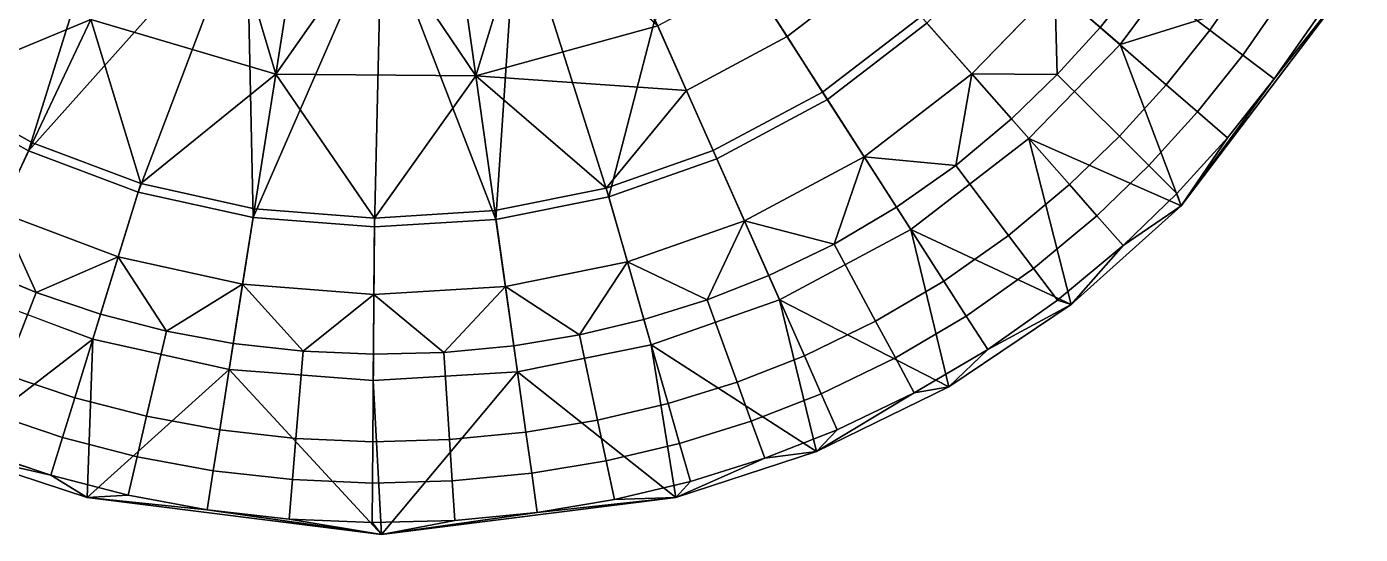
# Model space of a CAD drawing. Header units: inches. Extents: x -336 to -192, y -475 to -71.
# Drawn here: x -293.457 to -290.71, y -184.401 to -183.355 of the extents above; entities that cross this region are included whole.
import ezdxf

# ---------------------------------------------------------------- set-up
doc = ezdxf.new("R2010")
doc.units = ezdxf.units.IN
doc.layers.add('GLASS', color=7, linetype='Continuous')

msp = doc.modelspace()

# ---------------------------------------------------------------- linework, layer by layer
at = {"layer": 'GLASS', "color": 7}
for points in [[(-293.4828, -182.8308, 25.2), (-293.2631, -183.0022, 25.2), (-293.6648, -183.4917, 28.1975)], [(-293.4535, -183.6104, 28.1975), (-293.6648, -183.4917, 28.1975), (-293.2631, -183.0022, 25.2)], [(-293.2631, -183.0022, 25.2), (-293.0048, -183.1068, 25.2), (-293.4535, -183.6104, 28.1975)], [(-293.3255, -183.3397, 29.1905), (-293.6569, -183.1184, 29.1905), (-293.6547, -183.4764, 29.9777)], [(-293.2275, -183.6955, 28.1975), (-293.4535, -183.6104, 28.1975), (-293.0048, -183.1068, 25.2)], [(-293.3255, -183.3397, 29.1905), (-292.9442, -183.4529, 29.1905), (-293.0464, -183.1089, 28.3872)], [(-292.9907, -183.7478, 28.1975), (-293.2275, -183.6955, 28.1975), (-293.0048, -183.1068, 25.2)], [(-292.9442, -183.4529, 29.1905), (-292.8952, -183.1423, 28.3872), (-293.0464, -183.1089, 28.3872)], [(-293.0048, -183.1068, 25.2), (-292.7263, -183.1417, 25.2), (-292.9907, -183.7478, 28.1975)], [(-292.7263, -183.1417, 25.2), (-292.4479, -183.1068, 25.2), (-292.4906, -183.7518, 28.1975)], [(-292.4275, -183.115, 28.3872), (-292.5758, -183.1449, 28.3872), (-292.5321, -183.4562, 29.1905)], [(-292.5321, -183.4562, 29.1905), (-292.1573, -183.3532, 29.1905), (-292.4275, -183.115, 28.3872)], [(-292.2584, -183.705, 28.1975), (-292.4906, -183.7518, 28.1975), (-292.4479, -183.1068, 25.2)], [(-292.4479, -183.1068, 25.2), (-292.1632, -183.34, 26.6987), (-292.2584, -183.705, 28.1975)], [(-292.7408, -183.7673, 28.1975), (-292.9907, -183.7478, 28.1975), (-292.7263, -183.1417, 25.2)], [(-292.7356, -183.1547, 28.3872), (-292.8952, -183.1423, 28.3872), (-292.9442, -183.4529, 29.1905)], [(-292.9442, -183.4529, 29.1905), (-292.5321, -183.4562, 29.1905), (-292.7356, -183.1547, 28.3872)], [(-292.4906, -183.7518, 28.1975), (-292.7408, -183.7673, 28.1975), (-292.7263, -183.1417, 25.2)], [(-292.5321, -183.4562, 29.1905), (-292.5758, -183.1449, 28.3872), (-292.7356, -183.1547, 28.3872)], [(-291.2051, -183.3917, 29.7148), (-291.0435, -183.1746, 29.7148), (-290.7102, -183.2366, 31.2321)], [(-290.7102, -183.2366, 31.2321), (-291.0791, -183.7238, 31.2321), (-291.2051, -183.3917, 29.7148)], [(-291.0791, -183.7238, 31.2321), (-290.7102, -183.2366, 31.2321), (-290.8874, -183.4623, 31.3697)], [(-290.7987, -183.3349, 31.3697), (-290.8874, -183.4623, 31.3697), (-290.7102, -183.2366, 31.2321)], [(-291.3392, -183.2754, 30.4371), (-291.2461, -183.3562, 30.7954), (-291.1641, -183.2532, 30.7954)], [(-291.3392, -183.2754, 30.4371), (-291.5104, -183.4521, 30.4371), (-291.3344, -183.4536, 30.7954)], [(-291.3344, -183.4536, 30.7954), (-291.2461, -183.3562, 30.7954), (-291.3392, -183.2754, 30.4371)], [(-293.6547, -183.4764, 29.9777), (-293.4457, -183.5939, 29.9777), (-293.3255, -183.3397, 29.1905)], [(-293.3255, -183.3397, 29.1905), (-293.4457, -183.5939, 29.9777), (-293.2221, -183.6781, 29.9777)], [(-292.9442, -183.4529, 29.1905), (-293.3255, -183.3397, 29.1905), (-293.2221, -183.6781, 29.9777)], [(-292.0358, -183.6269, 28.1975), (-292.2584, -183.705, 28.1975), (-292.1632, -183.34, 26.6987)], [(-292.0983, -183.4862, 29.5919), (-292.1573, -183.3532, 29.1905), (-292.5321, -183.4562, 29.1905)], [(-291.3929, -183.5854, 29.7148), (-291.2051, -183.3917, 29.7148), (-291.0791, -183.7238, 31.2321)], [(-293.2221, -183.6781, 29.9777), (-292.9879, -183.7298, 29.9777), (-292.9442, -183.4529, 29.1905)], [(-292.9442, -183.4529, 29.1905), (-292.9879, -183.7298, 29.9777), (-292.7407, -183.749, 29.9777)], [(-292.5321, -183.4562, 29.1905), (-292.9442, -183.4529, 29.1905), (-292.7407, -183.749, 29.9777)], [(-292.7407, -183.749, 29.9777), (-292.4931, -183.7337, 29.9777), (-292.5321, -183.4562, 29.1905)], [(-292.5321, -183.4562, 29.1905), (-292.4931, -183.7337, 29.9777), (-292.2634, -183.6874, 29.9777)], [(-292.2634, -183.6874, 29.9777), (-292.0983, -183.4862, 29.5919), (-292.5321, -183.4562, 29.1905)], [(-291.5104, -183.4521, 30.4371), (-291.7324, -183.6228, 30.4371), (-291.5437, -183.6406, 30.7954)], [(-291.5437, -183.6406, 30.7954), (-291.4288, -183.5447, 30.7954), (-291.5104, -183.4521, 30.4371)], [(-291.5104, -183.4521, 30.4371), (-291.4288, -183.5447, 30.7954), (-291.3344, -183.4536, 30.7954)], [(-290.8874, -183.4623, 31.3697), (-290.9839, -183.5836, 31.3697), (-291.0791, -183.7238, 31.2321)], [(-292.2634, -183.6874, 29.9777), (-292.0432, -183.6101, 29.9777), (-292.0983, -183.4862, 29.5919)], [(-291.6364, -183.7726, 29.7148), (-291.3929, -183.5854, 29.7148), (-291.306, -183.927, 31.2321)], [(-291.0791, -183.7238, 31.2321), (-291.306, -183.927, 31.2321), (-291.3929, -183.5854, 29.7148)], [(-290.9839, -183.5836, 31.3697), (-291.0878, -183.6982, 31.3697), (-291.0791, -183.7238, 31.2321)], [(-291.7324, -183.6228, 30.4371), (-291.979, -183.7547, 30.4371), (-291.7943, -183.8027, 30.7954)], [(-291.7943, -183.8027, 30.7954), (-291.6657, -183.7269, 30.7954), (-291.7324, -183.6228, 30.4371)], [(-291.7324, -183.6228, 30.4371), (-291.6657, -183.7269, 30.7954), (-291.5437, -183.6406, 30.7954)], [(-291.0878, -183.6982, 31.3697), (-291.1989, -183.8054, 31.3697), (-291.0791, -183.7238, 31.2321)], [(-291.306, -183.927, 31.2321), (-291.0791, -183.7238, 31.2321), (-291.1989, -183.8054, 31.3697)], [(-293.5134, -183.7369, 30.4371), (-293.5662, -183.8487, 30.7954), (-293.4376, -183.9026, 30.7954)], [(-293.2688, -183.829, 30.4371), (-293.5134, -183.7369, 30.4371), (-293.4376, -183.9026, 30.7954)], [(-291.979, -183.7547, 30.4371), (-292.2199, -183.8393, 30.4371), (-292.0556, -183.9173, 30.7954)], [(-292.0556, -183.9173, 30.7954), (-291.9288, -183.8677, 30.7954), (-291.979, -183.7547, 30.4371)], [(-291.979, -183.7547, 30.4371), (-291.9288, -183.8677, 30.7954), (-291.7943, -183.8027, 30.7954)], [(-291.9067, -183.9173, 29.7148), (-291.6364, -183.7726, 29.7148), (-291.5575, -184.097, 31.2321)], [(-291.306, -183.927, 31.2321), (-291.5575, -184.097, 31.2321), (-291.6364, -183.7726, 29.7148)], [(-291.1989, -183.8054, 31.3697), (-291.3342, -183.9183, 31.3697), (-291.306, -183.927, 31.2321)], [(-293.4376, -183.9026, 30.7954), (-293.3052, -183.947, 30.7954), (-293.2688, -183.829, 30.4371)], [(-293.2688, -183.829, 30.4371), (-293.3052, -183.947, 30.7954), (-293.1696, -183.9819, 30.7954)], [(-293.0125, -183.8856, 30.4371), (-293.2688, -183.829, 30.4371), (-293.1696, -183.9819, 30.7954)], [(-292.2199, -183.8393, 30.4371), (-292.4712, -183.89, 30.4371), (-292.3189, -183.9895, 30.7954)], [(-292.3189, -183.9895, 30.7954), (-292.1859, -183.9579, 30.7954), (-292.2199, -183.8393, 30.4371)], [(-292.2199, -183.8393, 30.4371), (-292.1859, -183.9579, 30.7954), (-292.0556, -183.9173, 30.7954)], [(-293.5894, -183.8978, 29.7148), (-293.3212, -183.9988, 29.7148), (-293.6221, -184.2299, 31.2321)], [(-293.1696, -183.9819, 30.7954), (-293.0317, -184.0073, 30.7954), (-293.0125, -183.8856, 30.4371)], [(-293.0125, -183.8856, 30.4371), (-293.0317, -184.0073, 30.7954), (-292.8878, -184.0236, 30.7954)], [(-292.742, -183.9067, 30.4371), (-293.0125, -183.8856, 30.4371), (-292.8878, -184.0236, 30.7954)], [(-292.4712, -183.89, 30.4371), (-292.742, -183.9067, 30.4371), (-292.5982, -184.0259, 30.7954)], [(-292.5982, -184.0259, 30.7954), (-292.454, -184.012, 30.7954), (-292.4712, -183.89, 30.4371)], [(-292.4712, -183.89, 30.4371), (-292.454, -184.012, 30.7954), (-292.3189, -183.9895, 30.7954)], [(-292.8878, -184.0236, 30.7954), (-292.7431, -184.0298, 30.7954), (-292.742, -183.9067, 30.4371)], [(-292.742, -183.9067, 30.4371), (-292.7431, -184.0298, 30.7954), (-292.5982, -184.0259, 30.7954)], [(-292.1709, -184.01, 29.7148), (-291.9067, -183.9173, 29.7148), (-291.8306, -184.2299, 31.2321)], [(-291.5575, -184.097, 31.2321), (-291.8306, -184.2299, 31.2321), (-291.9067, -183.9173, 29.7148)], [(-291.3342, -183.9183, 31.3697), (-291.4778, -184.0199, 31.3697), (-291.306, -183.927, 31.2321)], [(-291.5575, -184.097, 31.2321), (-291.306, -183.927, 31.2321), (-291.4778, -184.0199, 31.3697)], [(-293.3326, -184.3248, 31.2321), (-293.6221, -184.2299, 31.2321), (-293.3212, -183.9988, 29.7148)], [(-293.3212, -183.9988, 29.7148), (-293.0401, -184.0608, 29.7148), (-293.3326, -184.3248, 31.2321)], [(-292.4465, -184.0656, 29.7148), (-292.1709, -184.01, 29.7148), (-292.12, -184.3248, 31.2321)], [(-291.8306, -184.2299, 31.2321), (-292.12, -184.3248, 31.2321), (-292.1709, -184.01, 29.7148)], [(-291.4778, -184.0199, 31.3697), (-291.6292, -184.1092, 31.3697), (-291.5575, -184.097, 31.2321)], [(-292.7263, -184.4007, 31.2321), (-293.3326, -184.3248, 31.2321), (-293.0401, -184.0608, 29.7148)], [(-293.0401, -184.0608, 29.7148), (-292.7435, -184.0839, 29.7148), (-292.7263, -184.4007, 31.2321)], [(-292.7435, -184.0839, 29.7148), (-292.4465, -184.0656, 29.7148), (-292.7263, -184.4007, 31.2321)], [(-292.12, -184.3248, 31.2321), (-292.7263, -184.4007, 31.2321), (-292.4465, -184.0656, 29.7148)], [(-291.8306, -184.2299, 31.2321), (-291.5575, -184.097, 31.2321), (-291.6292, -184.1092, 31.3697)], [(-291.6292, -184.1092, 31.3697), (-291.7875, -184.1856, 31.3697), (-291.8306, -184.2299, 31.2321)], [(-291.7875, -184.1856, 31.3697), (-291.9368, -184.2441, 31.3697), (-291.8306, -184.2299, 31.2321)], [(-293.4077, -184.279, 31.3697), (-293.5636, -184.2267, 31.3697), (-293.6221, -184.2299, 31.2321)], [(-293.6221, -184.2299, 31.2321), (-293.3326, -184.3248, 31.2321), (-293.4077, -184.279, 31.3697)], [(-292.12, -184.3248, 31.2321), (-291.8306, -184.2299, 31.2321), (-291.9368, -184.2441, 31.3697)], [(-291.9368, -184.2441, 31.3697), (-292.0901, -184.2919, 31.3697), (-292.12, -184.3248, 31.2321)], [(-293.2481, -184.3201, 31.3697), (-293.4077, -184.279, 31.3697), (-293.3326, -184.3248, 31.2321)], [(-292.0901, -184.2919, 31.3697), (-292.2468, -184.329, 31.3697), (-292.12, -184.3248, 31.2321)], [(-293.0858, -184.35, 31.3697), (-293.2481, -184.3201, 31.3697), (-293.3326, -184.3248, 31.2321)], [(-293.3326, -184.3248, 31.2321), (-292.7263, -184.4007, 31.2321), (-293.0858, -184.35, 31.3697)], [(-292.7263, -184.4007, 31.2321), (-292.12, -184.3248, 31.2321), (-292.4058, -184.3555, 31.3697)], [(-292.2468, -184.329, 31.3697), (-292.4058, -184.3555, 31.3697), (-292.12, -184.3248, 31.2321)], [(-292.9164, -184.3692, 31.3697), (-293.0858, -184.35, 31.3697), (-292.7263, -184.4007, 31.2321)], [(-292.4058, -184.3555, 31.3697), (-292.5755, -184.3719, 31.3697), (-292.7263, -184.4007, 31.2321)], [(-292.746, -184.3765, 31.3697), (-292.9164, -184.3692, 31.3697), (-292.7263, -184.4007, 31.2321)], [(-292.5755, -184.3719, 31.3697), (-292.746, -184.3765, 31.3697), (-292.7263, -184.4007, 31.2321)]]:
    msp.add_3dface(points, dxfattribs=at)
for points, invisible_edges in [([(-291.8006, -183.1228, 29.1905), (-291.9697, -183.2528, 29.1905), (-291.8911, -183.3753, 29.5919)], 12), ([(-291.8006, -183.1228, 29.1905), (-291.8911, -183.3753, 29.5919), (-291.7045, -183.2319, 29.5919)], 1), ([(-291.0888, -183.145, 30.7954), (-291.1641, -183.2532, 30.7954), (-291.0204, -183.3618, 31.2738)], 12), ([(-291.0888, -183.145, 30.7954), (-291.0204, -183.3618, 31.2738), (-290.9381, -183.2436, 31.2738)], 1), ([(-291.4584, -183.1721, 29.9777), (-291.6149, -183.3335, 29.9777), (-291.5104, -183.4521, 30.4371)], 12), ([(-291.4584, -183.1721, 29.9777), (-291.5104, -183.4521, 30.4371), (-291.3392, -183.2754, 30.4371)], 1), ([(-291.0435, -183.1746, 29.7148), (-291.2051, -183.3917, 29.7148), (-291.4446, -183.184, 28.1975)], 12), ([(-291.2051, -183.3917, 29.7148), (-291.6028, -183.3472, 28.1975), (-291.4446, -183.184, 28.1975)], 1), ([(-291.7045, -183.2319, 29.5919), (-291.8911, -183.3753, 29.5919), (-291.8179, -183.4895, 29.9777)], 12), ([(-291.7045, -183.2319, 29.5919), (-291.8179, -183.4895, 29.9777), (-291.6149, -183.3335, 29.9777)], 1), ([(-291.808, -183.5049, 28.1975), (-292.1632, -183.34, 26.6987), (-291.9775, -183.2406, 26.6987)], 1), ([(-291.9697, -183.2528, 29.1905), (-292.1573, -183.3532, 29.1905), (-292.0983, -183.4862, 29.5919)], 12), ([(-291.9697, -183.2528, 29.1905), (-292.0983, -183.4862, 29.5919), (-291.8911, -183.3753, 29.5919)], 1), ([(-291.6028, -183.3472, 28.1975), (-291.808, -183.5049, 28.1975), (-291.9775, -183.2406, 26.6987)], 12), ([(-291.1641, -183.2532, 30.7954), (-291.2461, -183.3562, 30.7954), (-291.1099, -183.4743, 31.2738)], 12), ([(-291.1641, -183.2532, 30.7954), (-291.1099, -183.4743, 31.2738), (-291.0204, -183.3618, 31.2738)], 1), ([(-290.9381, -183.2436, 31.2738), (-291.0204, -183.3618, 31.2738), (-290.9523, -183.4132, 31.3763)], 12), ([(-290.9381, -183.2436, 31.2738), (-290.9523, -183.4132, 31.3763), (-290.8668, -183.2903, 31.3763)], 1), ([(-290.8668, -183.2903, 31.3763), (-290.9523, -183.4132, 31.3763), (-290.8874, -183.4623, 31.3697)], 12), ([(-290.8668, -183.2903, 31.3763), (-290.8874, -183.4623, 31.3697), (-290.7987, -183.3349, 31.3697)], 1), ([(-291.808, -183.5049, 28.1975), (-292.0358, -183.6269, 28.1975), (-292.1632, -183.34, 26.6987)], 12), ([(-291.6149, -183.3335, 29.9777), (-291.8179, -183.4895, 29.9777), (-291.7324, -183.6228, 30.4371)], 12), ([(-291.3929, -183.5854, 29.7148), (-291.808, -183.5049, 28.1975), (-291.6028, -183.3472, 28.1975)], 1), ([(-291.6149, -183.3335, 29.9777), (-291.7324, -183.6228, 30.4371), (-291.5104, -183.4521, 30.4371)], 1), ([(-291.2051, -183.3917, 29.7148), (-291.3929, -183.5854, 29.7148), (-291.6028, -183.3472, 28.1975)], 12), ([(-291.8911, -183.3753, 29.5919), (-292.0983, -183.4862, 29.5919), (-292.0432, -183.6101, 29.9777)], 12), ([(-291.8911, -183.3753, 29.5919), (-292.0432, -183.6101, 29.9777), (-291.8179, -183.4895, 29.9777)], 1), ([(-291.2461, -183.3562, 30.7954), (-291.3344, -183.4536, 30.7954), (-291.2064, -183.5806, 31.2738)], 12), ([(-291.2461, -183.3562, 30.7954), (-291.2064, -183.5806, 31.2738), (-291.1099, -183.4743, 31.2738)], 1), ([(-291.0204, -183.3618, 31.2738), (-291.1099, -183.4743, 31.2738), (-291.0454, -183.5302, 31.3763)], 12), ([(-291.0204, -183.3618, 31.2738), (-291.0454, -183.5302, 31.3763), (-290.9523, -183.4132, 31.3763)], 1), ([(-290.9523, -183.4132, 31.3763), (-291.0454, -183.5302, 31.3763), (-290.9839, -183.5836, 31.3697)], 12), ([(-290.9523, -183.4132, 31.3763), (-290.9839, -183.5836, 31.3697), (-290.8874, -183.4623, 31.3697)], 1), ([(-291.3344, -183.4536, 30.7954), (-291.4288, -183.5447, 30.7954), (-291.3094, -183.6801, 31.2738)], 12), ([(-291.3344, -183.4536, 30.7954), (-291.3094, -183.6801, 31.2738), (-291.2064, -183.5806, 31.2738)], 1), ([(-293.4457, -183.5939, 29.9777), (-293.6547, -183.4764, 29.9777), (-293.742, -183.6084, 30.4371)], 12), ([(-291.1099, -183.4743, 31.2738), (-291.2064, -183.5806, 31.2738), (-291.1457, -183.6407, 31.3763)], 12), ([(-291.1099, -183.4743, 31.2738), (-291.1457, -183.6407, 31.3763), (-291.0454, -183.5302, 31.3763)], 1), ([(-293.5894, -183.8978, 29.7148), (-293.6648, -183.4917, 28.1975), (-293.4535, -183.6104, 28.1975)], 1), ([(-291.8179, -183.4895, 29.9777), (-292.0432, -183.6101, 29.9777), (-291.979, -183.7547, 30.4371)], 12), ([(-291.6364, -183.7726, 29.7148), (-292.0358, -183.6269, 28.1975), (-291.808, -183.5049, 28.1975)], 1), ([(-291.8179, -183.4895, 29.9777), (-291.979, -183.7547, 30.4371), (-291.7324, -183.6228, 30.4371)], 1), ([(-291.3929, -183.5854, 29.7148), (-291.6364, -183.7726, 29.7148), (-291.808, -183.5049, 28.1975)], 12), ([(-291.0454, -183.5302, 31.3763), (-291.1457, -183.6407, 31.3763), (-291.0878, -183.6982, 31.3697)], 12), ([(-291.0454, -183.5302, 31.3763), (-291.0878, -183.6982, 31.3697), (-290.9839, -183.5836, 31.3697)], 1), ([(-291.4288, -183.5447, 30.7954), (-291.5437, -183.6406, 30.7954), (-291.435, -183.7848, 31.2738)], 12), ([(-291.4288, -183.5447, 30.7954), (-291.435, -183.7848, 31.2738), (-291.3094, -183.6801, 31.2738)], 1), ([(-293.4457, -183.5939, 29.9777), (-293.742, -183.6084, 30.4371), (-293.5134, -183.7369, 30.4371)], 1), ([(-293.2221, -183.6781, 29.9777), (-293.4457, -183.5939, 29.9777), (-293.5134, -183.7369, 30.4371)], 12), ([(-291.2064, -183.5806, 31.2738), (-291.3094, -183.6801, 31.2738), (-291.2529, -183.7442, 31.3763)], 12), ([(-291.2064, -183.5806, 31.2738), (-291.2529, -183.7442, 31.3763), (-291.1457, -183.6407, 31.3763)], 1), ([(-293.3212, -183.9988, 29.7148), (-293.5894, -183.8978, 29.7148), (-293.4535, -183.6104, 28.1975)], 12), ([(-293.3212, -183.9988, 29.7148), (-293.4535, -183.6104, 28.1975), (-293.2275, -183.6955, 28.1975)], 1), ([(-292.0432, -183.6101, 29.9777), (-292.2634, -183.6874, 29.9777), (-292.2199, -183.8393, 30.4371)], 12), ([(-292.0432, -183.6101, 29.9777), (-292.2199, -183.8393, 30.4371), (-291.979, -183.7547, 30.4371)], 1), ([(-291.9067, -183.9173, 29.7148), (-292.2584, -183.705, 28.1975), (-292.0358, -183.6269, 28.1975)], 1), ([(-291.6364, -183.7726, 29.7148), (-291.9067, -183.9173, 29.7148), (-292.0358, -183.6269, 28.1975)], 12), ([(-291.5437, -183.6406, 30.7954), (-291.6657, -183.7269, 30.7954), (-291.5682, -183.879, 31.2738)], 12), ([(-291.5437, -183.6406, 30.7954), (-291.5682, -183.879, 31.2738), (-291.435, -183.7848, 31.2738)], 1), ([(-291.1457, -183.6407, 31.3763), (-291.2529, -183.7442, 31.3763), (-291.1989, -183.8054, 31.3697)], 12), ([(-291.1457, -183.6407, 31.3763), (-291.1989, -183.8054, 31.3697), (-291.0878, -183.6982, 31.3697)], 1), ([(-293.2221, -183.6781, 29.9777), (-293.5134, -183.7369, 30.4371), (-293.2688, -183.829, 30.4371)], 1), ([(-292.9879, -183.7298, 29.9777), (-293.2221, -183.6781, 29.9777), (-293.2688, -183.829, 30.4371)], 12), ([(-293.0401, -184.0608, 29.7148), (-293.3212, -183.9988, 29.7148), (-293.2275, -183.6955, 28.1975)], 12), ([(-293.0401, -184.0608, 29.7148), (-293.2275, -183.6955, 28.1975), (-292.9907, -183.7478, 28.1975)], 1), ([(-292.2634, -183.6874, 29.9777), (-292.4931, -183.7337, 29.9777), (-292.4712, -183.89, 30.4371)], 12), ([(-292.1709, -184.01, 29.7148), (-292.4906, -183.7518, 28.1975), (-292.2584, -183.705, 28.1975)], 1), ([(-292.2634, -183.6874, 29.9777), (-292.4712, -183.89, 30.4371), (-292.2199, -183.8393, 30.4371)], 1), ([(-291.9067, -183.9173, 29.7148), (-292.1709, -184.01, 29.7148), (-292.2584, -183.705, 28.1975)], 12), ([(-291.3094, -183.6801, 31.2738), (-291.435, -183.7848, 31.2738), (-291.3834, -183.8531, 31.3763)], 12), ([(-291.3094, -183.6801, 31.2738), (-291.3834, -183.8531, 31.3763), (-291.2529, -183.7442, 31.3763)], 1), ([(-292.9879, -183.7298, 29.9777), (-293.2688, -183.829, 30.4371), (-293.0125, -183.8856, 30.4371)], 1), ([(-292.7407, -183.749, 29.9777), (-292.9879, -183.7298, 29.9777), (-293.0125, -183.8856, 30.4371)], 12), ([(-291.6657, -183.7269, 30.7954), (-291.7943, -183.8027, 30.7954), (-291.7086, -183.9618, 31.2738)], 12), ([(-291.6657, -183.7269, 30.7954), (-291.7086, -183.9618, 31.2738), (-291.5682, -183.879, 31.2738)], 1), ([(-292.7435, -184.0839, 29.7148), (-293.0401, -184.0608, 29.7148), (-292.9907, -183.7478, 28.1975)], 12), ([(-292.7407, -183.749, 29.9777), (-293.0125, -183.8856, 30.4371), (-292.742, -183.9067, 30.4371)], 1), ([(-292.7435, -184.0839, 29.7148), (-292.9907, -183.7478, 28.1975), (-292.7408, -183.7673, 28.1975)], 1), ([(-292.4931, -183.7337, 29.9777), (-292.7407, -183.749, 29.9777), (-292.742, -183.9067, 30.4371)], 12), ([(-292.4931, -183.7337, 29.9777), (-292.742, -183.9067, 30.4371), (-292.4712, -183.89, 30.4371)], 1), ([(-292.4465, -184.0656, 29.7148), (-292.7408, -183.7673, 28.1975), (-292.4906, -183.7518, 28.1975)], 1), ([(-292.1709, -184.01, 29.7148), (-292.4465, -184.0656, 29.7148), (-292.4906, -183.7518, 28.1975)], 12), ([(-291.2529, -183.7442, 31.3763), (-291.3834, -183.8531, 31.3763), (-291.3342, -183.9183, 31.3697)], 12), ([(-291.2529, -183.7442, 31.3763), (-291.3342, -183.9183, 31.3697), (-291.1989, -183.8054, 31.3697)], 1), ([(-292.4465, -184.0656, 29.7148), (-292.7435, -184.0839, 29.7148), (-292.7408, -183.7673, 28.1975)], 12), ([(-291.435, -183.7848, 31.2738), (-291.5682, -183.879, 31.2738), (-291.522, -183.9511, 31.3763)], 12), ([(-291.435, -183.7848, 31.2738), (-291.522, -183.9511, 31.3763), (-291.3834, -183.8531, 31.3763)], 1), ([(-291.7943, -183.8027, 30.7954), (-291.9288, -183.8677, 30.7954), (-291.8554, -184.0328, 31.2738)], 12), ([(-291.7943, -183.8027, 30.7954), (-291.8554, -184.0328, 31.2738), (-291.7086, -183.9618, 31.2738)], 1), ([(-293.4376, -183.9026, 30.7954), (-293.5662, -183.8487, 30.7954), (-293.6435, -184.012, 31.2738)], 12), ([(-291.9288, -183.8677, 30.7954), (-292.0556, -183.9173, 30.7954), (-291.9939, -184.087, 31.2738)], 12), ([(-291.9288, -183.8677, 30.7954), (-291.9939, -184.087, 31.2738), (-291.8554, -184.0328, 31.2738)], 1), ([(-291.3834, -183.8531, 31.3763), (-291.522, -183.9511, 31.3763), (-291.4778, -184.0199, 31.3697)], 12), ([(-291.3834, -183.8531, 31.3763), (-291.4778, -184.0199, 31.3697), (-291.3342, -183.9183, 31.3697)], 1), ([(-291.5682, -183.879, 31.2738), (-291.7086, -183.9618, 31.2738), (-291.668, -184.0372, 31.3763)], 12), ([(-291.5682, -183.879, 31.2738), (-291.668, -184.0372, 31.3763), (-291.522, -183.9511, 31.3763)], 1), ([(-293.4376, -183.9026, 30.7954), (-293.6435, -184.012, 31.2738), (-293.5031, -184.0709, 31.2738)], 1), ([(-293.3052, -183.947, 30.7954), (-293.4376, -183.9026, 30.7954), (-293.5031, -184.0709, 31.2738)], 12), ([(-292.0556, -183.9173, 30.7954), (-292.1859, -183.9579, 30.7954), (-292.1362, -184.1313, 31.2738)], 12), ([(-292.0556, -183.9173, 30.7954), (-292.1362, -184.1313, 31.2738), (-291.9939, -184.087, 31.2738)], 1), ([(-293.3052, -183.947, 30.7954), (-293.5031, -184.0709, 31.2738), (-293.3584, -184.1194, 31.2738)], 1), ([(-293.1696, -183.9819, 30.7954), (-293.3052, -183.947, 30.7954), (-293.3584, -184.1194, 31.2738)], 12), ([(-291.522, -183.9511, 31.3763), (-291.668, -184.0372, 31.3763), (-291.6292, -184.1092, 31.3697)], 12), ([(-291.522, -183.9511, 31.3763), (-291.6292, -184.1092, 31.3697), (-291.4778, -184.0199, 31.3697)], 1), ([(-292.1859, -183.9579, 30.7954), (-292.3189, -183.9895, 30.7954), (-292.2815, -184.1658, 31.2738)], 12), ([(-292.1859, -183.9579, 30.7954), (-292.2815, -184.1658, 31.2738), (-292.1362, -184.1313, 31.2738)], 1), ([(-291.7086, -183.9618, 31.2738), (-291.8554, -184.0328, 31.2738), (-291.8207, -184.111, 31.3763)], 12), ([(-291.7086, -183.9618, 31.2738), (-291.8207, -184.111, 31.3763), (-291.668, -184.0372, 31.3763)], 1), ([(-293.1696, -183.9819, 30.7954), (-293.3584, -184.1194, 31.2738), (-293.2104, -184.1575, 31.2738)], 1), ([(-293.0317, -184.0073, 30.7954), (-293.1696, -183.9819, 30.7954), (-293.2104, -184.1575, 31.2738)], 12), ([(-293.0317, -184.0073, 30.7954), (-293.2104, -184.1575, 31.2738), (-293.0598, -184.1853, 31.2738)], 1), ([(-292.8878, -184.0236, 30.7954), (-293.0317, -184.0073, 30.7954), (-293.0598, -184.1853, 31.2738)], 12), ([(-292.3189, -183.9895, 30.7954), (-292.454, -184.012, 30.7954), (-292.429, -184.1903, 31.2738)], 12), ([(-292.3189, -183.9895, 30.7954), (-292.429, -184.1903, 31.2738), (-292.2815, -184.1658, 31.2738)], 1), ([(-292.8878, -184.0236, 30.7954), (-293.0598, -184.1853, 31.2738), (-292.9027, -184.203, 31.2738)], 1), ([(-292.7431, -184.0298, 30.7954), (-292.8878, -184.0236, 30.7954), (-292.9027, -184.203, 31.2738)], 12), ([(-292.7431, -184.0298, 30.7954), (-292.9027, -184.203, 31.2738), (-292.7446, -184.2098, 31.2738)], 1), ([(-292.5982, -184.0259, 30.7954), (-292.7431, -184.0298, 30.7954), (-292.7446, -184.2098, 31.2738)], 12), ([(-292.5982, -184.0259, 30.7954), (-292.7446, -184.2098, 31.2738), (-292.5864, -184.2056, 31.2738)], 1), ([(-292.454, -184.012, 30.7954), (-292.5982, -184.0259, 30.7954), (-292.5864, -184.2056, 31.2738)], 12), ([(-292.454, -184.012, 30.7954), (-292.5864, -184.2056, 31.2738), (-292.429, -184.1903, 31.2738)], 1), ([(-291.8554, -184.0328, 31.2738), (-291.9939, -184.087, 31.2738), (-291.9647, -184.1673, 31.3763)], 12), ([(-291.8554, -184.0328, 31.2738), (-291.9647, -184.1673, 31.3763), (-291.8207, -184.111, 31.3763)], 1), ([(-291.668, -184.0372, 31.3763), (-291.8207, -184.111, 31.3763), (-291.7875, -184.1856, 31.3697)], 12), ([(-291.668, -184.0372, 31.3763), (-291.7875, -184.1856, 31.3697), (-291.6292, -184.1092, 31.3697)], 1), ([(-293.3584, -184.1194, 31.2738), (-293.5031, -184.0709, 31.2738), (-293.534, -184.1506, 31.3763)], 12), ([(-291.9939, -184.087, 31.2738), (-292.1362, -184.1313, 31.2738), (-292.1126, -184.2134, 31.3763)], 12), ([(-291.9939, -184.087, 31.2738), (-292.1126, -184.2134, 31.3763), (-291.9647, -184.1673, 31.3763)], 1), ([(-291.8207, -184.111, 31.3763), (-291.9647, -184.1673, 31.3763), (-291.9368, -184.2441, 31.3697)], 12), ([(-291.8207, -184.111, 31.3763), (-291.9368, -184.2441, 31.3697), (-291.7875, -184.1856, 31.3697)], 1), ([(-293.3584, -184.1194, 31.2738), (-293.534, -184.1506, 31.3763), (-293.3837, -184.201, 31.3763)], 1), ([(-293.2104, -184.1575, 31.2738), (-293.3584, -184.1194, 31.2738), (-293.3837, -184.201, 31.3763)], 12), ([(-292.1362, -184.1313, 31.2738), (-292.2815, -184.1658, 31.2738), (-292.2637, -184.2493, 31.3763)], 12), ([(-292.1362, -184.1313, 31.2738), (-292.2637, -184.2493, 31.3763), (-292.1126, -184.2134, 31.3763)], 1), ([(-293.3837, -184.201, 31.3763), (-293.534, -184.1506, 31.3763), (-293.5636, -184.2267, 31.3697)], 12), ([(-293.2104, -184.1575, 31.2738), (-293.3837, -184.201, 31.3763), (-293.2297, -184.2407, 31.3763)], 1), ([(-293.0598, -184.1853, 31.2738), (-293.2104, -184.1575, 31.2738), (-293.2297, -184.2407, 31.3763)], 12), ([(-292.2815, -184.1658, 31.2738), (-292.429, -184.1903, 31.2738), (-292.4171, -184.2748, 31.3763)], 12), ([(-292.2815, -184.1658, 31.2738), (-292.4171, -184.2748, 31.3763), (-292.2637, -184.2493, 31.3763)], 1), ([(-291.9647, -184.1673, 31.3763), (-292.1126, -184.2134, 31.3763), (-292.0901, -184.2919, 31.3697)], 12), ([(-291.9647, -184.1673, 31.3763), (-292.0901, -184.2919, 31.3697), (-291.9368, -184.2441, 31.3697)], 1), ([(-293.0598, -184.1853, 31.2738), (-293.2297, -184.2407, 31.3763), (-293.0731, -184.2696, 31.3763)], 1), ([(-292.9027, -184.203, 31.2738), (-293.0598, -184.1853, 31.2738), (-293.0731, -184.2696, 31.3763)], 12), ([(-292.429, -184.1903, 31.2738), (-292.5864, -184.2056, 31.2738), (-292.5808, -184.2907, 31.3763)], 12), ([(-292.429, -184.1903, 31.2738), (-292.5808, -184.2907, 31.3763), (-292.4171, -184.2748, 31.3763)], 1), ([(-293.3837, -184.201, 31.3763), (-293.5636, -184.2267, 31.3697), (-293.4077, -184.279, 31.3697)], 1), ([(-293.2297, -184.2407, 31.3763), (-293.3837, -184.201, 31.3763), (-293.4077, -184.279, 31.3697)], 12), ([(-292.9027, -184.203, 31.2738), (-293.0731, -184.2696, 31.3763), (-292.9097, -184.288, 31.3763)], 1), ([(-292.7446, -184.2098, 31.2738), (-292.9027, -184.203, 31.2738), (-292.9097, -184.288, 31.3763)], 12), ([(-292.7446, -184.2098, 31.2738), (-292.9097, -184.288, 31.3763), (-292.7453, -184.2951, 31.3763)], 1), ([(-292.5864, -184.2056, 31.2738), (-292.7446, -184.2098, 31.2738), (-292.7453, -184.2951, 31.3763)], 12), ([(-292.5864, -184.2056, 31.2738), (-292.7453, -184.2951, 31.3763), (-292.5808, -184.2907, 31.3763)], 1), ([(-292.1126, -184.2134, 31.3763), (-292.2637, -184.2493, 31.3763), (-292.2468, -184.329, 31.3697)], 12), ([(-292.1126, -184.2134, 31.3763), (-292.2468, -184.329, 31.3697), (-292.0901, -184.2919, 31.3697)], 1), ([(-293.2297, -184.2407, 31.3763), (-293.4077, -184.279, 31.3697), (-293.2481, -184.3201, 31.3697)], 1), ([(-293.0731, -184.2696, 31.3763), (-293.2297, -184.2407, 31.3763), (-293.2481, -184.3201, 31.3697)], 12), ([(-292.2637, -184.2493, 31.3763), (-292.4171, -184.2748, 31.3763), (-292.4058, -184.3555, 31.3697)], 12), ([(-292.2637, -184.2493, 31.3763), (-292.4058, -184.3555, 31.3697), (-292.2468, -184.329, 31.3697)], 1), ([(-293.0731, -184.2696, 31.3763), (-293.2481, -184.3201, 31.3697), (-293.0858, -184.35, 31.3697)], 1), ([(-292.9097, -184.288, 31.3763), (-293.0731, -184.2696, 31.3763), (-293.0858, -184.35, 31.3697)], 12), ([(-292.4171, -184.2748, 31.3763), (-292.5808, -184.2907, 31.3763), (-292.5755, -184.3719, 31.3697)], 12), ([(-292.4171, -184.2748, 31.3763), (-292.5755, -184.3719, 31.3697), (-292.4058, -184.3555, 31.3697)], 1), ([(-292.9097, -184.288, 31.3763), (-293.0858, -184.35, 31.3697), (-292.9164, -184.3692, 31.3697)], 1), ([(-292.7453, -184.2951, 31.3763), (-292.9097, -184.288, 31.3763), (-292.9164, -184.3692, 31.3697)], 12), ([(-292.7453, -184.2951, 31.3763), (-292.9164, -184.3692, 31.3697), (-292.746, -184.3765, 31.3697)], 1), ([(-292.5808, -184.2907, 31.3763), (-292.7453, -184.2951, 31.3763), (-292.746, -184.3765, 31.3697)], 12), ([(-292.5808, -184.2907, 31.3763), (-292.746, -184.3765, 31.3697), (-292.5755, -184.3719, 31.3697)], 1)]:
    msp.add_3dface(points, dxfattribs=dict(at, invisible_edges=invisible_edges))

doc.saveas('drawing.dxf')
